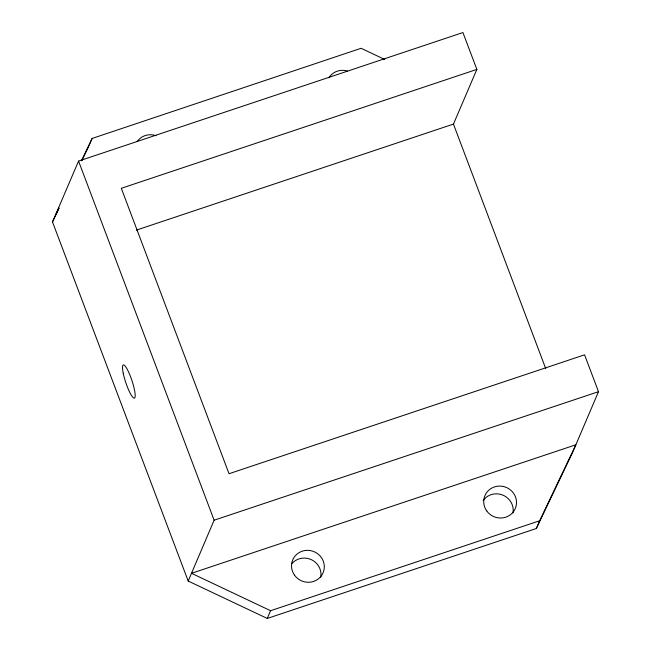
<?xml version="1.0" encoding="UTF-8"?>
<svg xmlns="http://www.w3.org/2000/svg" width="651" height="651" viewBox="0 0 651 651"><rect width="100%" height="100%" fill="white"/><g stroke="black" fill="none" stroke-linecap="round" stroke-linejoin="round"><path stroke-width="0.98" d="M476.866 69.405L121.314 188.302L229.03 473.725L584.574 354.828L598.497 391.682L572.571 452.51L536.334 528.506L267.268 618.45L188.196 581.042L52.503 221.958L78.559 161.082L462.934 32.55L476.866 69.405L453.454 124.089L545.725 368.604M78.559 161.082L214.122 520.206L188.196 581.042M89.171 145.328L92.108 138.451L361.093 48.288L384.725 59.469M267.268 618.45L270.58 610.711L539.638 520.767L575.875 444.779L191.5 573.303L270.58 610.711M536.334 528.506L539.638 520.767M55.888 214.439L58.94 208.035M81.635 160.423L92.108 138.451M52.503 221.958L59.062 208.263M81.806 160.797L88.805 146.19M136.45 230.096L453.454 124.089M214.122 520.206L598.497 391.682M291.982 563.522A16.495 15.876 23.1 0 1 311.447 559.722A16.495 15.876 23.1 0 1 320.78 577.152M483.156 500.578A16.495 15.876 23.1 0 1 502.857 495.118A16.495 15.876 23.1 0 1 512.98 512.898M328.877 77.786A16.495 15.876 23.2 0 1 347.406 71.032M137.198 141.503A16.495 15.876 23.2 0 1 156.085 135.717M123.234 373.267A17.528 3.239 71.5 0 0 134.228 398.176A17.528 3.239 71.5 0 0 129.093 373.137A17.528 3.239 71.5 0 0 123.234 373.267M486.736 510.929A16.495 15.876 23.1 0 0 515.022 509.106A16.495 15.876 23.1 0 0 498.576 486.118A16.495 15.876 23.1 0 0 486.736 510.929M294.537 575.183A16.495 15.876 23.1 0 0 322.823 573.36A16.495 15.876 23.1 0 0 306.377 550.372A16.495 15.876 23.1 0 0 294.537 575.183"/></g></svg>
